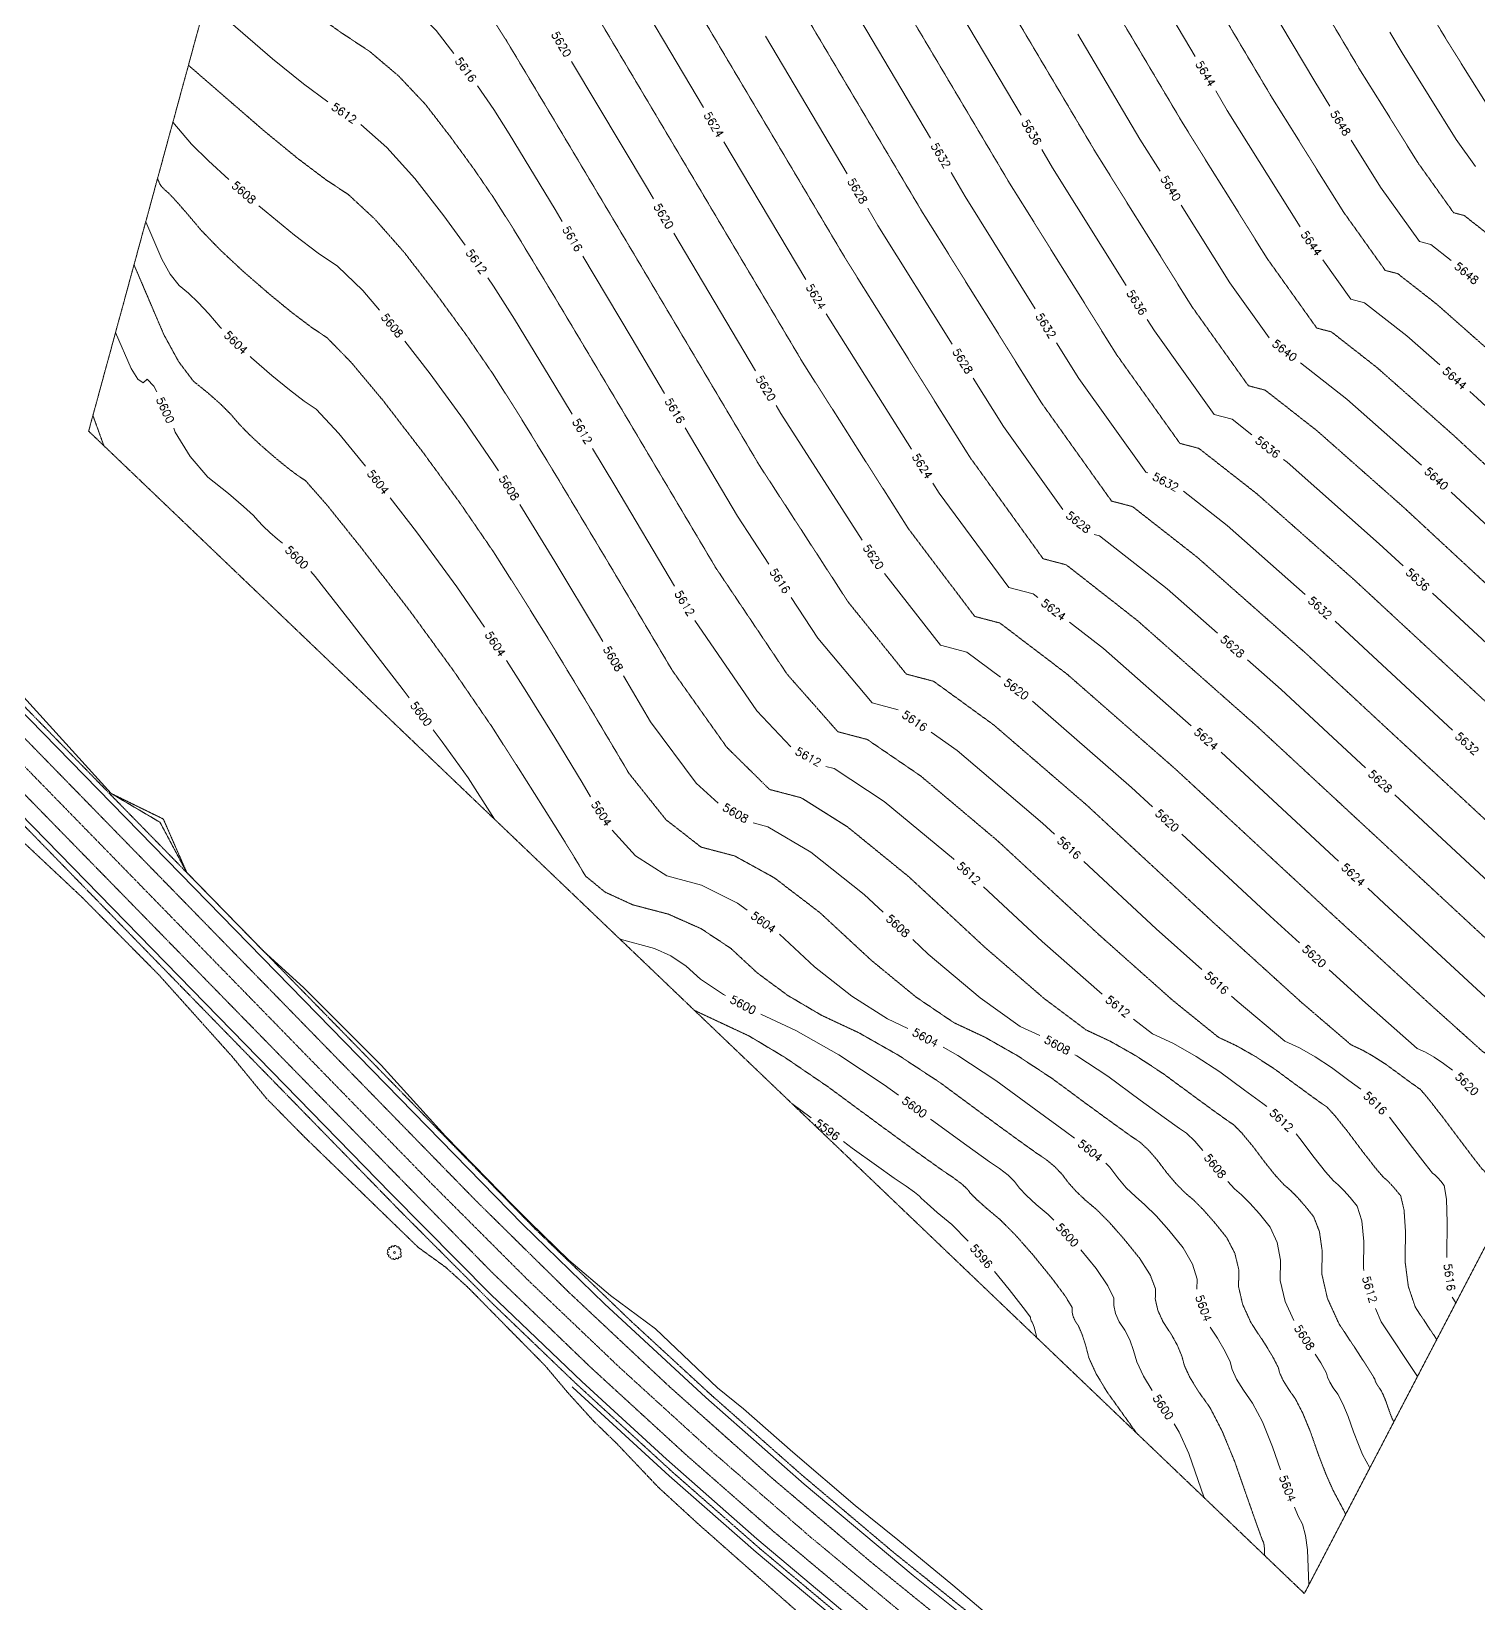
# Model space of a CAD drawing. Header units: feet. Extents: x 65934 to 70070, y 57218 to 61041.
# Drawn here: x 67298 to 68166, y 58458 to 59401 of the extents above; entities that cross this region are included whole.
import ezdxf
from ezdxf.enums import TextEntityAlignment as Align

# ---------------------------------------------------------------- set-up
doc = ezdxf.new("R2010")
doc.units = ezdxf.units.FT
doc.header["$MEASUREMENT"] = 0
for name, pattern in [('DASHED2', [0.375, 0.25, -0.125]), ('HIDDEN', [0.375, 0.25, -0.125]), ('PHANTOM2', [1.25, 0.625, -0.125, 0.125, -0.125, 0.125, -0.125])]:
    doc.linetypes.add(name, pattern=pattern)
for name, color, linetype, lineweight in [('Centerline_PLN_x', 1, 'PHANTOM2', 0), ('Edge-of-Paved-Road_PLN_x', 5, 'DASHED2', 0), ('Guardrail-LT_PLN_x', 4, 'FENCELINE1', 0), ('Laneline_PLN_x', 2, 'DASHED2', 0), ('Natural-Drainage_PLN_x', 5, 'HIDDEN', 0), ('Shoulder_PLN_x', 7, 'Continuous', 0), ('Surface-Existing-Annotation', 3, 'DASHED2', 0), ('Surface-Existing-Contours-Major', 3, 'Continuous', 0), ('Surface-Existing-Perimeter', 3, 'DASHED2', 0), ('Surface-Finished-Contours-Minor', 6, 'DASHED2', 13), ('Toe_PLN_x', 2, 'Continuous', 0), ('Top-of-Ditch_PLN_x', 62, 'DASHED2', 0), ('Tree_PLN_x', 62, 'Continuous', 0)]:
    doc.layers.add(name, color=color, linetype=linetype, lineweight=lineweight)
doc.styles.get("Standard").update_dxf_attribs({"font": 'simplex.shx'})
doc.linetypes.add('FENCELINE1', pattern='A,0.25,-0.1,[133,ltypeshp.shx,S=0.1,R=0,X=-0.1,Y=0],-0.1,1', length=1.45)

# ---------------------------------------------------------------- blocks, each defined once
blk = doc.blocks.new('TREE-D')
at = {"layer": 'Tree_PLN_x', "linetype": 'Continuous'}
blk.add_lwpolyline([(-3.41, 0.24, 1.158218), (-3.22, -1.39, 1.170054), (-2.14, -2.62, 1.101781), (-0.7, -3.41, 1.072634), (0.96, -3.23, 1.180778), (2.44, -2.53, 1.70845), (3.19, -1.06, 0.989775), (3.39, 0.68, 1.085957), (2.7, 2.16, 1.005407), (1.39, 3.15, 1.020594), (-0.22, 3.46, 0.925491), (-1.77, 2.94, 1.150965), (-2.97, 1.81, 1.269159)], format="xyb", close=True, dxfattribs=at)
at = {"layer": 'Tree_PLN_x'}
blk.add_circle((0, 0), 0.535, dxfattribs=at)

msp = doc.modelspace()

# ---------------------------------------------------------------- linework, layer by layer
at = {"layer": 'Centerline_PLN_x'}
msp.add_polyline3d([(68713.15, 57936.42, 5630.01), (68636.94, 57966.73, 5627.75), (68576.53, 57992.35, 5625.75), (68507.71, 58023.29, 5623.22), (68445.51, 58052.92, 5620.72), (68372.29, 58089.87, 5617.7), (68314.4, 58120.76, 5615.27), (68248.6, 58157.7, 5612.49), (68189.28, 58192.74, 5609.94), (68119.64, 58236.06, 5606.92), (68061.99, 58273.79, 5604.38), (68007.83, 58310.84, 5601.99), (67946.49, 58354.78, 5599.56), (67880.97, 58404.12, 5597.37), (67824.36, 58448.89, 5595.83), (67766.24, 58497.01, 5594.6), (67704.33, 58550.81, 5593.71), (67650.98, 58599.43, 5593.32), (67596.37, 58651.5, 5593.29), (67538.38, 58709.5, 5593.7), (67112.28, 59146.34, 5598.85), (66780.72, 59486.25, 5602.85)], dxfattribs=at)
at = {"layer": 'Edge-of-Paved-Road_PLN_x'}
for points in [[(68708.74, 57964.85, 5627.9), (68644.78, 57990.47, 5625.97), (68569.37, 58022.72, 5623.41), (68500.5, 58054.17, 5620.79), (68438.71, 58084.07, 5618.25), (68380.25, 58113.86, 5615.81), (68310.9, 58151.14, 5612.88), (68248.14, 58186.79, 5610.2), (68185.5, 58224.23, 5607.48), (68127.82, 58260.43, 5604.95), (68062.09, 58303.78, 5602.02), (67994.76, 58350.62, 5599.12), (67939.13, 58391.26, 5597.04), (67879.2, 58437.1, 5595.14), (67814.82, 58488.87, 5593.51), (67760.12, 58535.06, 5592.5), (67705.87, 58582.93, 5591.83), (67657.74, 58627.27, 5591.55), (67600.47, 58682.4, 5591.61), (67215.71, 59076, 5596.08), (66798.56, 59503.65, 5601.11)], [(68690.02, 57918.62, 5627.88), (68626.07, 57944.24, 5625.97), (68550.65, 57976.47, 5623.46), (68479.02, 58009.17, 5620.78), (68417, 58039.17, 5618.27), (68355.62, 58070.46, 5615.74), (68286.28, 58107.77, 5612.86), (68214.13, 58148.9, 5609.82), (68158.75, 58182.13, 5607.45), (68103.16, 58217, 5605.05), (68034.67, 58262.12, 5602.04), (67975.35, 58303.23, 5599.51), (67911.66, 58349.53, 5597.12), (67849.09, 58397.33, 5595.15), (67795.31, 58440.39, 5593.79), (67734.93, 58490.93, 5592.61), (67682.81, 58536.6, 5591.93), (67625.07, 58589.53, 5591.55), (67575.33, 58637.21, 5591.57), (67519.7, 58692.93, 5591.97), (66960.73, 59265.99, 5598.73), (66762.87, 59468.83, 5601.11)]]:
    msp.add_polyline3d(points, dxfattribs=at)
at = {"layer": 'Guardrail-LT_PLN_x'}
msp.add_polyline3d([(67793.38, 58438.08, 5593.61), (67733.01, 58488.63, 5592.43), (67732.96, 58488.67, 5592.43), (67680.83, 58534.35, 5591.75), (67680.78, 58534.39, 5591.75), (67623.04, 58587.32, 5591.37), (67622.99, 58587.37, 5591.37), (67622.59, 58587.75, 5591.37)], dxfattribs=at)
at = {"layer": 'Laneline_PLN_x'}
for points in [[(68699.95, 57954.18, 5629.1), (68621.05, 57986.14, 5626.68), (68551.83, 58016.17, 5624.28), (68489.24, 58044.98, 5621.88), (68424.35, 58076.58, 5619.22), (68359.83, 58109.75, 5616.53), (68290.99, 58147.2, 5613.62), (68231.23, 58181.48, 5611.08), (68161.04, 58223.91, 5608.04), (68094.68, 58266.29, 5605.12), (68037.47, 58304.69, 5602.57), (67970.44, 58351.94, 5599.79), (67907.21, 58398.88, 5597.55), (67855.41, 58439.14, 5596.02), (67801.9, 58482.55, 5594.74), (67741.87, 58533.5, 5593.67), (67680.67, 58588.1, 5593.02), (67620.85, 58644.22, 5592.84), (67564.78, 58699.49, 5593.11), (66994.28, 59284.21, 5599.96), (66789.17, 59494.49, 5602.43)], [(68695.59, 57930.53, 5629.22), (68631.63, 57956.14, 5627.31), (68556.03, 57988.44, 5624.78), (68484.57, 58021.06, 5622.1), (68422.56, 58051.06, 5619.58), (68348.79, 58088.87, 5616.53), (68279.92, 58126.32, 5613.65), (68220.61, 58160.32, 5611.13), (68161.56, 58195.82, 5608.6), (68095, 58237.89, 5605.7), (68026.36, 58283.66, 5602.67), (67973, 58321, 5600.43), (67914.74, 58363.61, 5598.28), (67857.42, 58407.48, 5596.48), (67806.17, 58448.45, 5595.17), (67743.26, 58501.07, 5593.93), (67691.45, 58546.48, 5593.25), (67633.41, 58599.7, 5592.87), (67574.32, 58656.58, 5592.93), (67193.62, 59046.03, 5597.35), (66772.26, 59478, 5602.43)]]:
    msp.add_polyline3d(points, dxfattribs=at)
at = {"layer": 'Natural-Drainage_PLN_x'}
msp.add_polyline3d([(67758.48, 58452.19, 5584.91), (67698.37, 58505.36, 5584.66), (67674.21, 58527.55, 5584.72), (67649.36, 58553.71, 5586.07), (67635.16, 58567.51, 5586.3), (67619.83, 58584.45, 5587.34), (67606.52, 58600.27, 5588.67), (67560.04, 58647.43, 5589.64), (67546.64, 58659.57, 5589.23), (67530.34, 58671.33, 5587.46), (67462.36, 58737.31, 5586.77), (67439.32, 58760.66, 5586.93), (67418.52, 58786.03, 5588.84), (67374.71, 58834.88, 5590.98), (67328.54, 58881.5, 5591.25), (67256.8, 58948.88, 5589.59)], dxfattribs=at)
at = {"layer": 'Shoulder_PLN_x'}
for points in [[(68722.86, 57955.89, 5629.3), (68644.15, 57987.18, 5626.96), (68568.73, 58019.42, 5624.41), (68497.12, 58052.14, 5621.69), (68435.12, 58082.19, 5619.14), (68364.43, 58118.45, 5616.19), (68295.88, 58155.74, 5613.29), (68236.12, 58190.02, 5610.72), (68165.94, 58232.46, 5607.68), (68099.59, 58274.85, 5604.75), (68045.09, 58311.39, 5602.32), (67991.34, 58349.03, 5600.04), (67935.73, 58389.7, 5597.96), (67878.13, 58433.77, 5596.14), (67827.15, 58474.53, 5594.82), (67761.76, 58529.3, 5593.53), (67702.7, 58581.37, 5592.8), (67642.01, 58637.61, 5592.5), (67593.09, 58685.09, 5592.61), (67116.25, 59173.26, 5598.23), (66796.22, 59501.36, 5602.09)], [(68705.96, 57915.99, 5629.26), (68629.31, 57946.45, 5627.01), (68566.31, 57973.19, 5624.94), (68494.52, 58005.53, 5622.31), (68429.42, 58036.7, 5619.69), (68362.09, 58070.77, 5616.92), (68301.32, 58103.23, 5614.4), (68232.72, 58141.87, 5611.51), (68159.45, 58185.56, 5608.39), (68090.09, 58229.33, 5605.38), (68019.14, 58276.68, 5602.25), (67954.75, 58321.99, 5599.59), (67896.69, 58364.87, 5597.53), (67834.43, 58413.07, 5595.67), (67783.44, 58454.38, 5594.45), (67733.28, 58496.67, 5593.53), (67679.09, 58544.35, 5592.85), (67628.29, 58591, 5592.53), (67573.91, 58643.2, 5592.56), (67513.78, 58703.71, 5593.05), (66973.14, 59257.97, 5599.58), (66765.21, 59471.12, 5602.09)]]:
    msp.add_polyline3d(points, dxfattribs=at)
at = {"layer": 'Surface-Existing-Contours-Major', "flags": 128}
for points, elevation in [([(67947.65, 59468.45), (67949.52, 59464.46), (67996.27, 59385.69)], 5644), ([(67479.95, 59450.17), (67487.26, 59445.01), (67507.77, 59431.41), (67525.68, 59416.83), (67541, 59401.28), (67551.69, 59387.4)], 5616), ([(67652.38, 59437.64), (67677.45, 59395.42), (67701.38, 59355.09)], 5624), ([(67891.92, 59350.52), (67842.93, 59433.08)], 5636), ([(68077, 59355.9), (68067.84, 59370.58), (68027.68, 59438.26)], 5648), ([(67475.97, 59358.42), (67461.43, 59369.2), (67442.8, 59384.28), (67402.97, 59418.84)], 5612), ([(67837.56, 59336.62), (67788.57, 59419.18)], 5632), ([(67738.58, 59397.92), (67787.57, 59315.36)], 5628), ([(67975.15, 59316.77), (67963.09, 59336.09), (67925.72, 59399.07)], 5640), ([(68164.23, 59319.64), (68152.61, 59335.93), (68120.22, 59387.82), (68112.86, 59400.21)], 5652), ([(67622.26, 59382.73), (67667.68, 59306.38), (67671.34, 59300.22)], 5620), ([(67565.88, 59368.04), (67575.67, 59353.76), (67584.9, 59339.29), (67612.31, 59293.81), (67616.62, 59286.58)], 5616), ([(68059.08, 59283.46), (68015.46, 59353.34), (68008.51, 59365.05)], 5644), ([(67383.15, 59346.16), (67394.25, 59333.03), (67404.5, 59322.97), (67416.68, 59311.92)], 5608), ([(67558.36, 59272.5), (67545.58, 59290.01), (67528.26, 59312.5), (67511.36, 59331.06), (67495.77, 59344.86)], 5612), ([(67713.63, 59334.45), (67762.62, 59251.89)], 5624), ([(67954.75, 59248.3), (67910.71, 59318.85), (67904.16, 59329.88)], 5636), ([(68089.71, 59335.54), (68107.38, 59307.23), (68130.62, 59274.65), (68137.56, 59272.83), (68149.71, 59263.32)], 5648), ([(67900.32, 59234.35), (67858.33, 59301.61), (67849.81, 59315.98)], 5632), ([(67434.75, 59296.13), (67439.06, 59292.4), (67456.02, 59278.47), (67470.32, 59267.65), (67481.96, 59259.92), (67497.03, 59245.28), (67507.08, 59233.57)], 5608), ([(67850.42, 59213.14), (67805.96, 59284.36), (67799.81, 59294.72)], 5628), ([(67987.86, 59296.41), (68016.93, 59249.84), (68040.48, 59216.83)], 5640), ([(67412.32, 59222.45), (67411.46, 59223.35), (67404.72, 59231.32), (67398.37, 59238.13), (67392.42, 59243.78), (67386.87, 59248.27), (67381.57, 59255.02), (67376.51, 59264.03), (67366.89, 59286.56)], 5604), ([(67683.58, 59279.58), (67732.57, 59197.02)], 5620), ([(67678.01, 59183.47), (67657.91, 59217.34), (67628.91, 59265.97)], 5616), ([(68142.82, 59200.65), (68123.05, 59218.13), (68097.8, 59237.91), (68089.6, 59240.06), (68072.73, 59263.71)], 5644), ([(67622.51, 59171.13), (67612.26, 59188.26), (67588.04, 59228.09), (67575.47, 59247.8), (67572.06, 59252.79)], 5612), ([(67826.13, 59150.08), (67774.92, 59231.28)], 5624), ([(68030.21, 59158.71), (68018.26, 59168.07), (68007.56, 59170.88), (67971.71, 59221.14), (67967.46, 59227.94)], 5636), ([(67348.79, 59220.2), (67358.13, 59198.59), (67362.05, 59192.1), (67365.24, 59189.94), (67367.69, 59192.1), (67371.74, 59187.88), (67373.57, 59184.44)], 5600), ([(67522.26, 59214.98), (67537.45, 59195.26), (67557.37, 59167.96), (67575.28, 59141.84), (67578.31, 59137.09)], 5608), ([(67913.03, 59213.99), (67926.48, 59192.44), (67966.53, 59136.29), (67967.82, 59135.95)], 5632), ([(67498.74, 59139.91), (67482.71, 59159.51), (67469.06, 59174.18), (67461.86, 59178.96), (67453, 59185.66), (67442.5, 59194.29), (67430.35, 59204.83), (67429.47, 59205.66)], 5604), ([(68131.97, 59140.55), (68087.15, 59180.19), (68059.33, 59201.98)], 5640), ([(67863.13, 59192.78), (67881.25, 59163.74), (67916.8, 59113.9)], 5628), ([(67796.5, 59095.49), (67747.71, 59171.51), (67744.82, 59176.38)], 5620), ([(68231.29, 59119.59), (68165.36, 59180.72), (68160.8, 59184.75)], 5644), ([(67383.64, 59162.65), (67384.62, 59160.34), (67393.55, 59145.71), (67404.18, 59133.42), (67416.5, 59123.45), (67425.57, 59115.79), (67431.41, 59110.42), (67434, 59107.35), (67437.29, 59103.96), (67441.27, 59100.23), (67445.94, 59096.17), (67448.98, 59093.68)], 5600), ([(67740.61, 59081.13), (67721.68, 59109.86), (67690.25, 59162.83)], 5616), ([(67683.9, 59068.02), (67648.14, 59128.3), (67634.83, 59150.54)], 5612), ([(68120.82, 59080.11), (68106.51, 59093.37), (68051.25, 59142.24), (68049.11, 59143.91)], 5636), ([(67901.76, 59061.14), (67898.96, 59063.32), (67884.49, 59067.11), (67842.75, 59123.72), (67838.93, 59129.78)], 5624), ([(67569.95, 59043.37), (67553.41, 59067.49), (67529.31, 59100.51), (67513.53, 59121.01)], 5604), ([(68062.13, 59062.92), (68015.35, 59104.29), (67989.1, 59124.85)], 5632), ([(68149.66, 59124.32), (68220.05, 59059.05)], 5640), ([(67591.21, 59116.85), (67612.21, 59082.7), (67638.36, 59039.25), (67641.02, 59034.78)], 5608), ([(68009.54, 59039.73), (67979.44, 59066.34), (67938.72, 59098.24), (67935.65, 59099.04)], 5628), ([(67465.93, 59076.69), (67468.38, 59073.74), (67490.06, 59046.18), (67521.18, 59005.76), (67524.81, 59000.93)], 5600), ([(67879.35, 59013.38), (67859.19, 59028.4), (67843.46, 59032.52), (67809.92, 59075.59)], 5620), ([(68208.81, 58998.52), (68138.42, 59063.79)], 5636), ([(67753.81, 59061.08), (67769.86, 59036.72), (67802.44, 58997.93), (67818.02, 58993.85)], 5616), ([(67753.76, 58971.52), (67733.42, 58993.22), (67696.2, 59047.42)], 5612), ([(67920.72, 59046.44), (67941.28, 59030.49), (67993.78, 58984.21)], 5624), ([(68150.44, 58981.68), (68080.05, 59046.95)], 5632), ([(67633.64, 58941.71), (67628.59, 58950.21), (67612.16, 58977.15), (67594.33, 59005.7), (67583.11, 59023.3)], 5604), ([(68098.34, 58959.03), (68047.67, 59006.01), (68027.52, 59023.83)], 5628), ([(67653.27, 59014.14), (67669.63, 58986.56), (67696.98, 58949.72), (67710.2, 58937.88)], 5608), ([(67898.53, 58998.96), (67958.04, 58947.2), (67970.61, 58935.56)], 5620), ([(67539.24, 58981.76), (67544.55, 58974.69), (67560.18, 58952.98), (67575.94, 58928.27)], 5600), ([(67837.92, 58980.42), (67853.48, 58969.43), (67904.62, 58925.78), (67911.72, 58919.19)], 5616), ([(68082.18, 58903.07), (68011.78, 58968.34)], 5624), ([(67851.61, 58903.97), (67851.19, 58904.36), (67809.58, 58938.9), (67779.65, 58958.56), (67774.73, 58959.85)], 5612), ([(68115.94, 58942.72), (68186.34, 58877.45)], 5628), ([(67727.62, 58873.61), (67721.77, 58877.84), (67700.12, 58888.73), (67679.37, 58894.16), (67660.54, 58906.22), (67646.66, 58921.54)], 5604), ([(67731.03, 58925.96), (67739.88, 58923.64), (67765.67, 58908.37), (67797.77, 58882.94), (67809.17, 58872.37)], 5608), ([(67988.2, 58919.24), (68041.17, 58870.13), (68058.72, 58854.09)], 5620), ([(67929.32, 58902.88), (67972.83, 58862.53), (68000.1, 58838.02)], 5616), ([(67940.47, 58823.35), (67904.5, 58854.94), (67869.21, 58887.66)], 5612), ([(68099.78, 58886.75), (68109.51, 58877.72), (68170.25, 58821.56)], 5624), ([(67714.46, 58822.44), (67713.31, 58823.06), (67699.48, 58832.16), (67690.91, 58840.1), (67681.76, 58846.3), (67672.01, 58850.75), (67651.34, 58856.17)], 5600), ([(67823.81, 58802.76), (67811.77, 58808.39), (67790.3, 58822.04), (67767.82, 58839.75), (67746.83, 58859.21)], 5604), ([(67826.77, 58856.05), (67836.16, 58847.34), (67867.29, 58821.02), (67891.15, 58803.97), (67903.01, 58798.42)], 5608), ([(68150.56, 58777.69), (68145.04, 58781.77), (68139.5, 58785.41), (68134.24, 58788.4), (68129.27, 58790.72), (68098.25, 58817.97), (68076.43, 58837.9)], 5620), ([(68017.94, 58821.97), (68021.26, 58818.99), (68049.9, 58795.14), (68058.74, 58791), (68068.1, 58785.69), (68077.95, 58779.2), (68088.32, 58771.55), (68095.53, 58766.28)], 5616), ([(67818.21, 58762.6), (67809.62, 58768.94), (67782.49, 58786.78), (67756.75, 58801.4), (67735.7, 58811.26)], 5600), ([(68039.15, 58755.89), (68036.78, 58757.59), (68025.78, 58765.64), (68010.87, 58776.64), (67996.69, 58785.96), (67983.25, 58793.6), (67970.52, 58799.56), (67959.22, 58808.36)], 5612), ([(67923.86, 58736.95), (67918.4, 58740.86), (67900.69, 58753.8), (67876.71, 58771.51), (67853.89, 58786.51), (67845.03, 58791.54)], 5604), ([(67924.07, 58786.93), (67925.29, 58786.23), (67943.79, 58774.07), (67963.24, 58759.72), (67977.59, 58749.23), (67986.85, 58742.6), (67991.02, 58739.83), (67996.05, 58735), (68000.68, 58729.57)], 5608), ([(67754.37, 58757.64), (67765.95, 58749.1)], 5596), ([(67911.47, 58687.71), (67908.12, 58691.07), (67900.9, 58697.11), (67895.12, 58702.42), (67890.79, 58706.99), (67887.91, 58710.82), (67883.95, 58714.73), (67878.91, 58718.71), (67872.79, 58722.77), (67859.21, 58732.49), (67838.15, 58747.88), (67837.52, 58748.35)], 5600), ([(68112.69, 58749.5), (68115.95, 58745.38), (68126.55, 58731.28), (68134.09, 58721.49), (68138.56, 58716), (68139.96, 58714.83), (68141.59, 58713.19), (68143.44, 58711.1), (68145.51, 58708.54), (68146.8, 58700.28), (68147.3, 58686.33), (68147.02, 58666.68), (68147.06, 58665.37)], 5616), ([(67860.1, 58675.14), (67850.17, 58685.13), (67841.48, 58692.39), (67835.38, 58697.66), (67831.85, 58700.92), (67830.9, 58702.18), (67827.9, 58704.59), (67822.86, 58708.15), (67815.77, 58712.85), (67805.01, 58720.44), (67790.58, 58730.92), (67785.26, 58734.84)], 5596), ([(68097.41, 58657.63), (68097.09, 58659.13), (68097.32, 58674.99), (68096.07, 58687.3), (68093.32, 58696.07), (68089.09, 58701.28), (68085.32, 58705.56), (68082, 58708.89), (68079.14, 58711.28), (68074.34, 58716.72), (68067.61, 58725.21), (68058.94, 58736.74), (68056.69, 58739.5)], 5612), ([(67997.27, 58646.24), (67997.36, 58652.31), (67994.59, 58661.35), (67988.94, 58671.13), (67980.4, 58681.65), (67972.78, 58690.28), (67966.08, 58697.01), (67960.31, 58701.84), (67954.86, 58707.19), (67949.73, 58713.06), (67944.92, 58719.46), (67942.62, 58721.98)], 5604), ([(68015.67, 58710.83), (68019.73, 58706.56), (68024.04, 58702.95), (68029.05, 58697.92), (68034.74, 58691.47), (68041.13, 58683.6), (68045.33, 58674.33), (68047.34, 58663.65), (68047.16, 58651.57), (68050.08, 58638.94), (68055.28, 58627.53)], 5608), ([(67970.37, 58585.56), (67965.1, 58594.18), (67961.12, 58602.66), (67959.28, 58609.62), (67956.92, 58615.98), (67954.04, 58621.71), (67950.64, 58626.84), (67948.4, 58631.76), (67947.31, 58636.47), (67947.38, 58640.97), (67943.86, 58648.37), (67936.75, 58658.66), (67927.59, 58669.94)], 5600), ([(67901.27, 58617.17), (67899.76, 58622.89), (67899.07, 58625.06), (67898.46, 58626.56), (67897.92, 58627.38), (67897.56, 58628.16), (67897.39, 58628.91), (67897.4, 58629.63), (67893.12, 58635.39), (67884.55, 58646.19), (67875.8, 58656.98)], 5596), ([(68152.56, 58638.23), (68150.33, 58641.59)], 5616), ([(68129.51, 58594), (68107.74, 58626.84), (68104.29, 58634.64)], 5612), ([(68047.39, 58538.07), (68042.58, 58551.87), (68036.46, 58566.71), (68030.64, 58577.99), (68025.11, 58585.71), (68021.01, 58592.41), (68018.34, 58598.1), (68017.11, 58602.77), (68014.2, 58609.02), (68009.62, 58616.87), (68005.17, 58623.58)], 5604), ([(68068.18, 58607.29), (68071.48, 58602.07), (68074.93, 58595.91), (68075.56, 58593.53), (68076.92, 58590.65), (68079, 58587.24), (68081.81, 58583.32), (68084.77, 58577.59), (68087.88, 58570.05), (68091.14, 58560.7), (68094.03, 58553.1), (68096.56, 58547.26), (68100.89, 58539.09)], 5608), ([(68001.64, 58521.19), (67992.36, 58547.83), (67986.51, 58560.54), (67983.6, 58565.54)], 5600), ([(68064.37, 58469), (68063.51, 58490.06), (68062.37, 58498.69), (68060.53, 58505.41), (68057.97, 58510.24), (68055.77, 58515.58)], 5604)]:
    msp.add_lwpolyline(points, dxfattribs=dict(at, elevation=elevation))
at = {"layer": 'Surface-Existing-Perimeter', "flags": 128}
msp.add_lwpolyline([(68157.34, 59835.29), (67756.38, 59776.05), (67428.31, 59511.78), (67332.63, 59160.93), (68061.66, 58463.8), (68230.25, 58787.31), (68499.08, 58805.53), (68650.58, 58919.44), (68157.34, 59835.29)], dxfattribs=at)
at = {"layer": 'Surface-Finished-Contours-Minor', "flags": 128}
for points, elevation in [([(68455.23, 58802.56), (68438.47, 58813.96), (68432.75, 58818.14), (68429.68, 58820.79), (68426.88, 58831.6), (68362.97, 58887.29), (68341.56, 58907.22), (68330.71, 58919.24), (68330.4, 58923.36), (68329.28, 58929.6), (68327.37, 58937.97), (68324.66, 58948.46), (68322.08, 58960.11), (68319.64, 58972.89), (68317.34, 58986.81), (68315.36, 58999.7), (68313.69, 59011.55), (68300.95, 59161.44), (68209.49, 59246.24), (68176.9, 59275.05), (68157.45, 59290.29), (68151.14, 59291.94), (68130, 59321.58), (68094.03, 59379.2), (68043.23, 59464.8), (68019.34, 59527.15), (68022.34, 59566.25), (68052.23, 59582.09), (68067.72, 59597.56), (68068.81, 59612.64), (68055.49, 59627.35), (68043.94, 59643.86), (68034.14, 59662.18), (68026.12, 59682.31), (68020.26, 59698.54), (68016.57, 59710.88), (68015.05, 59719.31), (68018.06, 59724.09), (68025.61, 59725.2), (68037.7, 59722.66), (68045.05, 59731.9), (68047.66, 59752.9), (68043.4, 59818.45)], 5650), ([(68095.62, 59826.17), (68114.29, 59813.22), (68125.28, 59801.07), (68137.91, 59783.22), (68152.2, 59759.7), (68162.81, 59742.19), (68169.73, 59730.71), (68172.97, 59725.24), (68176.84, 59718.5), (68181.35, 59710.49), (68186.5, 59701.2), (68190.21, 59690.72), (68192.48, 59679.04), (68193.31, 59666.17), (68186.68, 59659.11), (68172.56, 59657.84), (68150.98, 59662.38), (68136.89, 59663.72), (68130.3, 59661.88), (68131.21, 59656.85), (68133.41, 59649.48), (68136.91, 59639.8), (68141.7, 59627.78), (68147.54, 59616.85), (68154.44, 59606.99), (68162.39, 59598.21), (68155.99, 59586.16), (68135.23, 59570.83), (68100.12, 59552.22), (68090.28, 59516.95), (68105.71, 59465.03), (68146.4, 59396.44), (68175.22, 59350.28), (68192.16, 59326.53), (68197.22, 59325.21), (68212.8, 59313), (68238.91, 59289.91), (68312.19, 59221.97), (68326.98, 59047.98), (68328.91, 59034.22), (68331.21, 59019.26), (68333.89, 59003.1), (68336.72, 58988.26), (68339.71, 58974.75), (68342.86, 58962.56), (68345.08, 58952.84), (68346.37, 58945.6), (68346.73, 58940.82), (68356.72, 58929.15), (68376.33, 58910.57), (68434.82, 58859.61), (68440.02, 58839.51), (68445.38, 58834.82), (68455.34, 58827.52), (68469.89, 58817.62), (68480.12, 58810.7), (68486.02, 58806.76), (68489.17, 58804.86)], 5654), ([(67904.71, 59797.96), (67905.18, 59790.62), (67904.48, 59788.35), (67902.83, 59787.49), (67900.24, 59788.03), (67899.23, 59784.45), (67899.79, 59776.74), (67901.93, 59764.91), (67907.11, 59747.6), (67915.33, 59724.83), (67926.59, 59696.59), (67940.33, 59670.88), (67956.54, 59647.71), (67975.23, 59627.08), (67979.46, 59608.96), (67969.23, 59593.36), (67944.55, 59580.28), (67948.39, 59537.35), (67980.76, 59464.58), (68041.65, 59361.96), (68084.77, 59292.88), (68110.11, 59257.35), (68117.68, 59255.37), (68141, 59237.11), (68180.07, 59202.56), (68289.71, 59100.9), (68300.4, 58975.12), (68301.8, 58965.18), (68303.46, 58954.37), (68305.4, 58942.68), (68307.44, 58931.95), (68309.61, 58922.18), (68311.88, 58913.37), (68313.49, 58906.35), (68314.42, 58901.11), (68314.68, 58897.66), (68326.41, 58885.29), (68349.61, 58864), (68418.94, 58803.59)], 5646), ([(68385.47, 58797.83), (68327.73, 58848.14), (68308.42, 58865.84), (68298.66, 58876.08), (68298.45, 58878.87), (68297.69, 58883.1), (68296.39, 58888.78), (68294.55, 58895.9), (68292.81, 58903.8), (68291.15, 58912.47), (68289.59, 58921.92), (68288.24, 58930.66), (68287.11, 58938.7), (68285.29, 58953.36), (68278.47, 59040.37), (68150.65, 59158.88), (68105.1, 59199.16), (68077.91, 59220.45), (68069.09, 59222.76), (68039.54, 59264.19), (67989.28, 59344.71), (67918.28, 59464.35), (67877.45, 59547.55), (67866.76, 59594.31), (67886.23, 59604.63), (67891.2, 59620.36), (67881.65, 59641.51), (67857.59, 59668.07), (67837.71, 59695.4), (67822.02, 59723.51), (67810.5, 59752.39), (67799.5, 59771.02), (67789.01, 59779.41), (67779.03, 59777.56), (67772.1, 59776.53), (67768.2, 59776.32), (67766.47, 59777.54)], 5642), ([(68348.28, 58795.31), (68304.62, 58833.35), (68290.01, 58846.74), (68282.63, 58854.5), (68282.47, 58856.63), (68281.9, 58859.86), (68280.91, 58864.19), (68279.5, 58869.62), (68278.17, 58875.64), (68276.91, 58882.26), (68275.71, 58889.47), (68274.69, 58896.14), (68273.83, 58902.27), (68267.23, 58979.83), (68121.23, 59115.21), (68069.2, 59161.21), (68038.14, 59185.53), (68028.07, 59188.17), (67994.32, 59235.49), (67936.9, 59327.47), (67855.81, 59464.13), (67806.5, 59557.75), (67788.98, 59608.34), (67803.24, 59615.9), (67802.93, 59631.77), (67788.07, 59655.94), (67758.64, 59688.43), (67737.96, 59712.77), (67726.01, 59728.95), (67722.81, 59736.98), (67720.42, 59742.29), (67718.84, 59744.87), (67717.32, 59744.59)], 5638), ([(68311.09, 58792.79), (68281.51, 58818.56), (68271.61, 58827.64), (68266.61, 58832.92), (68266.5, 58834.38), (68266.1, 58836.61), (68265.42, 58839.59), (68264.45, 58843.34), (68263.53, 58847.49), (68262.66, 58852.05), (68261.84, 58857.02), (68261.13, 58861.61), (68260.54, 58865.84), (68255.99, 58919.3), (68091.8, 59071.53), (68033.3, 59123.26), (67998.38, 59150.62), (67987.04, 59153.58), (67949.09, 59206.79), (67884.52, 59310.23), (67793.33, 59463.9), (67735.56, 59567.95), (67711.19, 59622.37), (67720.24, 59627.17), (67719.15, 59638.22), (67707.94, 59655.52), (67665.26, 59702.65)], 5634), ([(67618.71, 59665.15), (67633.62, 59648.69), (67637.31, 59642.53), (67637.24, 59638.43), (67633.41, 59636.4), (67664.61, 59578.15), (67730.86, 59463.68), (67832.15, 59292.99), (67903.87, 59178.09), (67946.02, 59119), (67958.61, 59115.7), (67997.4, 59085.32), (68062.38, 59027.85), (68244.75, 58858.76), (68247.25, 58829.41), (68247.58, 58827.09), (68247.96, 58824.57), (68248.41, 58821.84), (68248.89, 58819.34), (68249.4, 58817.06), (68249.93, 58815), (68250.3, 58813.36), (68250.52, 58812.14), (68250.58, 58811.34), (68253.21, 58808.55), (68258.39, 58803.78), (68273.9, 58790.27)], 5630), ([(68233.52, 58798.23), (68032.96, 58984.18), (67961.49, 59047.37), (67918.84, 59080.78), (67905, 59084.41), (67860.97, 59145.47), (67786.75, 59263.99), (67682.34, 59439.94), (67612.44, 59557.7), (67577.04, 59617.28), (67576.16, 59618.67), (67575.17, 59620.12), (67574.06, 59621.63), (67572.84, 59623.21), (67571.85, 59624.39), (67571.07, 59625.16), (67569.97, 59625.89)], 5626), ([(67505.78, 59574.18), (67538.12, 59552.72), (67550.84, 59543.05), (67560.1, 59534.44), (67565.92, 59526.88), (67571.21, 59519.64), (67575.96, 59512.7), (67580.19, 59506.08), (67612.39, 59452.15), (67672.57, 59350.9), (67760.72, 59202.33), (67824.53, 59101.97), (67863.98, 59049.82), (67879.07, 59045.86), (67919.33, 59015.23), (67984.76, 58957.91), (68075.34, 58873.93), (68136.74, 58817.46), (68168.96, 58788.52), (68171.99, 58787.1), (68175.2, 58785.27), (68178.58, 58783.05), (68182.13, 58780.43), (68184.75, 58778.51), (68186.45, 58777.3), (68187.21, 58776.8), (68190.11, 58773.27), (68195.16, 58766.72), (68209.55, 58747.59)], 5622), ([(67444.59, 59524.89), (67449.65, 59520.85), (67453.18, 59517.9), (67457.71, 59514.03), (67463.24, 59509.23), (67474.5, 59501.01), (67491.49, 59489.36), (67514.22, 59474.28), (67532.85, 59459.71), (67547.37, 59445.67), (67557.79, 59432.13), (67567.25, 59419.16), (67575.77, 59406.74), (67583.33, 59394.89), (67612.34, 59346.59), (67662.79, 59261.86), (67734.7, 59140.68), (67788.08, 59058.47), (67822.95, 59015.23), (67839.3, 59010.94), (67875.43, 58984.7), (67931.33, 58936.49), (68007, 58866.33), (68059.76, 58818.48), (68089.59, 58792.93), (68096.49, 58789.7), (68103.8, 58785.55), (68111.5, 58780.49), (68119.59, 58774.51), (68125.56, 58770.15), (68129.42, 58767.39), (68131.15, 58766.24), (68136.17, 58760.34), (68144.46, 58749.7), (68156.02, 58734.31), (68163.96, 58723.87), (68168.26, 58718.36), (68168.94, 58717.8), (68169.72, 58717.01), (68170.61, 58716), (68171.61, 58714.77), (68172.22, 58709.74), (68172.42, 58700.91), (68172.06, 58675.64)], 5618), ([(67413.39, 59457.06), (67416.29, 59454.74), (67422.48, 59449.44), (67433.4, 59439.99), (67449.07, 59426.4), (67465.61, 59413.29), (67483.02, 59400.67), (67501.32, 59388.54), (67518.52, 59373.94), (67534.63, 59356.89), (67549.65, 59337.38), (67563.3, 59318.68), (67575.57, 59300.78), (67586.47, 59283.69), (67612.29, 59241.04), (67653.02, 59172.82), (67708.67, 59079.03), (67751.64, 59014.97), (67781.93, 58980.64), (67799.54, 58976.02), (67831.53, 58954.17), (67877.9, 58915.07), (67938.67, 58858.74), (67982.77, 58819.5), (68010.21, 58797.35), (68020.99, 58792.3), (68032.4, 58785.82), (68044.41, 58777.92), (68057.05, 58768.59), (68066.37, 58761.78), (68072.39, 58757.47), (68075.1, 58755.67), (68080.12, 58750.2), (68087.45, 58741.06), (68097.08, 58728.24), (68104.22, 58719.1), (68108.85, 58713.64), (68110.98, 58711.86), (68113.45, 58709.37), (68116.26, 58706.19), (68119.42, 58702.3), (68121.43, 58693.79), (68122.31, 58680.66), (68122.05, 58662.91), (68124.02, 58647.84), (68128.21, 58635.47), (68141.03, 58616.12)], 5614), ([(68115.32, 58566.78), (68114.37, 58568.59), (68113.49, 58570.8), (68112.2, 58574.31), (68110.52, 58579.14), (68108.92, 58583.03), (68107.39, 58585.98), (68105.94, 58588.01), (68104.87, 58589.76), (68104.17, 58591.25), (68103.85, 58592.48), (68100.12, 58598.59), (68092.99, 58609.59), (68082.46, 58625.49), (68075.5, 58640.74), (68072.13, 58655.35), (68072.33, 58669.32), (68070.7, 58680.81), (68067.23, 58689.83), (68061.92, 58696.38), (68057.18, 58701.74), (68053.02, 58705.92), (68049.43, 58708.92), (68044.47, 58714.34), (68038.14, 58722.17), (68030.43, 58732.42), (68024.07, 58740.07), (68019.05, 58745.11), (68015.36, 58747.56), (68007.18, 58753.41), (67994.51, 58762.68), (67977.33, 58775.36), (67960.99, 58786.1), (67945.5, 58794.9), (67930.84, 58801.77), (67905.78, 58820.51), (67870.33, 58851.14), (67824.48, 58893.65), (67787.63, 58923.64), (67759.77, 58941.1), (67740.91, 58946.05), (67715.2, 58971.47), (67682.65, 59017.38), (67643.25, 59083.78), (67612.24, 59135.48), (67589.61, 59172.5), (67575.38, 59194.82), (67559.34, 59218.2), (67541.52, 59242.63), (67521.9, 59268.12), (67504.2, 59288.17), (67488.42, 59302.79), (67474.56, 59311.99), (67457.74, 59324.7), (67437.96, 59340.92), (67392.48, 59380.38)], 5610), ([(68086.46, 58511.4), (68078.76, 58525.93), (68074.58, 58535.41), (68070.07, 58547.08), (68065.23, 58560.96), (68060.61, 58572.15), (68056.22, 58580.65), (68052.05, 58586.48), (68048.96, 58591.53), (68046.95, 58595.82), (68046.02, 58599.34), (68042.84, 58605.54), (68037.41, 58614.44), (68029.73, 58626.03), (68024.66, 58637.15), (68022.2, 58647.8), (68022.35, 58657.98), (68019.96, 58667.84), (68015.03, 58677.36), (68007.57, 58686.56), (68000.91, 58694.1), (67995.06, 58699.98), (67990.02, 58704.2), (67984.73, 58709.57), (67979.2, 58716.1), (67973.42, 58723.78), (67968.02, 58729.93), (67962.99, 58734.55), (67958.34, 58737.64), (67947.99, 58745.04), (67931.96, 58756.76), (67910.25, 58772.79), (67889.59, 58786.37), (67870, 58797.5), (67851.46, 58806.18), (67828.79, 58821.53), (67801.99, 58843.55), (67771.05, 58872.23), (67743.72, 58893.11), (67720, 58906.18), (67699.88, 58911.46), (67678.76, 58927.97), (67656.62, 58955.73), (67633.48, 58994.73), (67612.19, 59029.92), (67592.76, 59061.3), (67575.18, 59088.86), (67555.39, 59117.73), (67533.38, 59147.88), (67509.16, 59179.34), (67489.87, 59202.4), (67475.51, 59217.05), (67466.09, 59223.3), (67454.51, 59232.07), (67440.78, 59243.34), (67424.89, 59257.13), (67411.36, 59269.8), (67400.19, 59281.34), (67391.37, 59291.77), (67384.77, 59299.3), (67380.39, 59303.94), (67378.22, 59305.7), (67376.54, 59307.42), (67375.35, 59309.1), (67373.94, 59312.4)], 5606), ([(67359.84, 59260.72), (67377.68, 59218.95), (67386.6, 59202.62), (67395.53, 59190.84), (67404.46, 59183.62), (67411.97, 59176.96), (67418.06, 59170.87), (67422.73, 59165.35), (67428.64, 59159.24), (67435.81, 59152.53), (67444.22, 59145.23), (67451.49, 59139.26), (67457.62, 59134.62), (67462.61, 59131.31), (67475.55, 59116.63), (67496.42, 59090.57), (67525.25, 59053.14), (67551.43, 59017.25), (67574.98, 58982.9), (67595.9, 58950.11), (67612.14, 58924.37), (67623.71, 58905.69), (67630.6, 58894.08), (67642.32, 58884.47), (67658.86, 58876.87), (67680.23, 58871.27), (67699.82, 58862.58), (67717.63, 58850.81), (67733.65, 58835.95), (67751.8, 58822.55), (67772.09, 58810.6), (67794.5, 58800.1), (67818.19, 58786.65), (67843.17, 58770.22), (67869.42, 58750.84), (67888.8, 58736.68), (67901.31, 58727.73), (67906.94, 58723.99), (67911.97, 58719.8), (67916.41, 58715.14), (67920.26, 58710.03), (67924.99, 58704.8), (67930.6, 58699.48), (67937.1, 58694.04), (67944.64, 58686.46), (67953.22, 58676.75), (67962.84, 58664.89), (67969.22, 58654.86), (67972.37, 58646.64), (67972.27, 58640.24), (67973.82, 58633.55), (67977, 58626.57), (67981.83, 58619.29), (67985.56, 58612.5), (67988.19, 58606.19), (67989.73, 58600.38), (67993.05, 58593.29), (67998.16, 58584.94), (68005.05, 58575.33), (68012.31, 58561.27), (68019.93, 58542.78), (68027.93, 58519.85), (68033.44, 58504.21), (68036.47, 58495.88), (68037.02, 58494.84), (68037.42, 58493.35), (68037.67, 58491.41), (68037.77, 58489.02), (68037.83, 58487.41), (68037.87, 58486.6), (68037.87, 58486.55)], 5602), ([(67335.19, 59170.34), (67341.74, 59152.22)], 5598), ([(67695.97, 58813.49), (67728.85, 58798.09), (67750.07, 58785.38), (67776.08, 58767.66), (67806.88, 58744.92), (67829.61, 58728.31), (67844.28, 58717.81), (67850.88, 58713.43), (67855.92, 58709.66), (67859.4, 58706.5), (67861.32, 58703.96), (67865.25, 58700.04), (67871.19, 58694.75), (67879.14, 58688.1), (67888.37, 58678.83), (67898.88, 58666.93), (67910.65, 58652.42), (67918.49, 58641.88), (67922.39, 58635.3), (67922.35, 58632.69), (67922.98, 58629.96), (67924.28, 58627.11), (67926.25, 58624.14), (67928.28, 58619.45), (67930.37, 58613.05), (67932.51, 58604.94), (67936.87, 58595.45), (67943.44, 58584.57), (67960.99, 58560.06)], 5598)]:
    msp.add_lwpolyline(points, dxfattribs=dict(at, elevation=elevation))
at = {"layer": 'Toe_PLN_x'}
for points in [[(67346.14, 58943.63, 5593.96), (67279.99, 59016.6, 5592.72), (67257.14, 59040.15, 5592.95), (67235.64, 59065, 5592.09), (67213.45, 59089.19, 5591.79), (67171.34, 59139.78, 5589.35), (67127.36, 59188.54, 5588.42), (67106.42, 59213.95, 5587.11), (67081.78, 59239.6, 5587.25), (67060.4, 59260.73, 5587.82), (67038.02, 59284.72, 5587.68), (67014.22, 59307.34, 5588.67), (66968.18, 59354.09, 5589.4), (66945.93, 59378.22, 5589.15), (66926.98, 59405.57, 5586.23), (66896.24, 59421.42, 5592.82), (66871.08, 59443.2, 5594.72), (66846.97, 59465.44, 5596), (66822.12, 59486.61, 5598.01)], [(67915.35, 58414.22, 5593.84), (67850.76, 58468.86, 5590.1), (67817.9, 58496.04, 5589.16), (67792.27, 58516.52, 5589.06), (67754.98, 58548.63, 5588.37), (67725.3, 58574.5, 5588.11), (67709.64, 58587.1, 5588.58), (67672.49, 58622.51, 5587.76), (67645.51, 58642.47, 5589.99), (67620.57, 58663.77, 5591.11), (67597.05, 58686.64, 5591.28), (67586.2, 58697.59, 5591.68), (67571.81, 58712.3, 5591.76), (67546.56, 58738.07, 5591.58), (67508.04, 58780.73, 5590.79), (67461.66, 58827.16, 5591.8), (67437.3, 58849.23, 5593.24), (67391.48, 58896.19, 5593.8)]]:
    msp.add_polyline3d(points, dxfattribs=at)
at = {"layer": 'Top-of-Ditch_PLN_x'}
msp.add_polyline3d([(67346.14, 58943.63, 5593.97), (67375.42, 58926.36, 5592.51), (67391.48, 58896.19, 5593.8), (67377.42, 58928.31, 5594.95)], close=True, dxfattribs=at)

# ---------------------------------------------------------------- block references
at = {"layer": 'Tree_PLN_x'}
msp.add_blockref('TREE-D', (67515.97, 58668.33, 5584.92), dxfattribs=at)

# ---------------------------------------------------------------- texts
at = {"layer": 'Surface-Existing-Annotation'}
for s, rotation, p in [('5620', 300.77821, (67616.12, 59393.04, 5620)), ('5616', 306.24844, (67558.78, 59377.72, 5616)), ('5644', 300.68448, (68002.39, 59375.37, 5644)), ('5612', 325.60036, (67485.87, 59351.64, 5612)), ('5624', 300.68448, (67707.51, 59344.77, 5624)), ('5636', 300.68448, (67898.04, 59340.2, 5636)), ('5648', 301.97364, (68083.36, 59345.72, 5648)), ('5632', 300.68448, (67843.68, 59326.3, 5632)), ('5608', 318.85693, (67425.72, 59304.03, 5608)), ('5628', 300.68448, (67793.69, 59305.04, 5628)), ('5640', 301.97364, (67981.5, 59306.59, 5640)), ('5620', 300.68448, (67677.46, 59289.9, 5620)), ('5616', 300.8028, (67622.77, 59276.28, 5616)), ('5644', 304.64828, (68065.91, 59273.59, 5644)), ('5612', 304.79147, (67565.21, 59262.64, 5612)), ('5648', 320.18474, (68158.92, 59255.64, 5648)), ('5624', 300.82815, (67768.77, 59241.58, 5624)), ('5636', 301.97364, (67961.11, 59238.12, 5636)), ('5608', 309.23561, (67514.67, 59224.28, 5608)), ('5632', 301.97364, (67906.68, 59224.17, 5632)), ('5604', 315.58852, (67420.89, 59214.05, 5604)), ('5640', 322.14425, (68049.85, 59209.34, 5640)), ('5628', 301.97364, (67856.77, 59202.96, 5628)), ('5644', 318.51591, (68151.81, 59192.7, 5644)), ('5620', 300.68448, (67738.7, 59186.7, 5620)), ('5600', 294.78723, (67378.6, 59173.55, 5600)), ('5616', 300.68448, (67684.13, 59173.15, 5616)), ('5612', 300.88978, (67628.67, 59160.83, 5612)), ('5636', 321.92931, (68039.66, 59151.31, 5636)), ('5624', 302.23595, (67832.53, 59139.93, 5624)), ('5640', 317.46206, (68140.81, 59132.44, 5640)), ('5604', 308.04406, (67506.14, 59130.46, 5604)), ('5608', 302.52358, (67584.76, 59126.97, 5608)), ('5632', 332.41726, (67978.48, 59130.44, 5632)), ('5628', 321.55118, (67926.11, 59106.32, 5628)), ('5600', 314.93337, (67457.46, 59085.19, 5600)), ('5620', 303.97185, (67803.21, 59085.54, 5620)), ('5616', 303.3747, (67747.21, 59071.11, 5616)), ('5636', 317.16416, (68129.62, 59071.95, 5636)), ('5612', 300.83584, (67690.05, 59057.72, 5612)), ('5624', 322.20321, (67911.24, 59053.79, 5624)), ('5632', 318.289, (68071.09, 59054.94, 5632)), ('5604', 303.24951, (67576.53, 59033.33, 5604)), ('5628', 318.51591, (68018.53, 59031.78, 5628)), ('5608', 300.68448, (67647.14, 59024.46, 5608)), ('5620', 323.05244, (67888.94, 59006.17, 5620)), ('5600', 306.95934, (67532.02, 58991.35, 5600)), ('5616', 325.96305, (67827.97, 58987.14, 5616)), ('5624', 318.57956, (68002.78, 58976.28, 5624)), ('5632', 317.16416, (68159.24, 58973.52, 5632)), ('5612', 330.98604, (67764.18, 58965.57, 5612)), ('5628', 317.16416, (68107.14, 58950.88, 5628)), ('5604', 302.83413, (67640.15, 58931.62, 5604)), ('5608', 330.18591, (67720.58, 58931.86, 5608)), ('5620', 317.16416, (67979.4, 58927.4, 5620)), ('5616', 317.16416, (67920.52, 58911.04, 5616)), ('5612', 317.16416, (67860.41, 58895.82, 5612)), ('5624', 317.16416, (68090.98, 58894.91, 5624)), ('5604', 323.14025, (67737.23, 58866.41, 5604)), ('5608', 317.16416, (67817.97, 58864.21, 5608)), ('5620', 317.57727, (68067.58, 58846, 5620)), ('5616', 318.03705, (68009.02, 58830, 5616)), ('5600', 332.24107, (67725.08, 58816.85, 5600)), ('5612', 321.37239, (67949.84, 58815.86, 5612)), ('5604', 332.14901, (67834.42, 58797.15, 5604)), ('5608', 331.38293, (67913.54, 58792.67, 5608)), ('5620', 315.5269, (68159.13, 58769.3, 5620)), ('5600', 323.56502, (67827.87, 58755.48, 5600)), ('5616', 315.64939, (68104.12, 58757.9, 5616)), ('5612', 316.92916, (68047.93, 58747.7, 5612)), ('5596', 323.56502, (67775.6, 58741.97, 5596)), ('5604', 321.42787, (67933.24, 58729.47, 5604)), ('5608', 308.66015, (68008.17, 58720.2, 5608)), ('5600', 312.22102, (67919.53, 58678.82, 5600)), ('5596', 310.82875, (67867.95, 58666.06, 5596)), ('5616', 277.75793, (68148.67, 58653.48, 5616)), ('5612', 286.65438, (68100.85, 58646.14, 5612)), ('5604', 289.24664, (68001.18, 58634.9, 5604)), ('5608', 302.50804, (68061.73, 58617.41, 5608)), ('5600', 303.47067, (67976.99, 58575.55, 5600)), ('5604', 290.44116, (68051.58, 58526.83, 5604))]:
    msp.add_text(s, height=4.8, rotation=rotation, dxfattribs=at).set_placement(p, align=Align.MIDDLE_CENTER)

doc.saveas('drawing.dxf')
